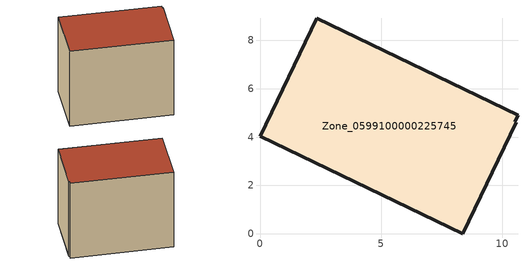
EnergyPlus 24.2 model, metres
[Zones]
Zone_0599100000225745
 floor ground (C_G): 0,4.03 2.35,8.91 10.66,4.9 10.53,4.63 10.58,4.6 8.37,0 z4.8
 wall outside (C_F): 2.35,8.91 0,4.03 8.37,0 10.58,4.6 10.53,4.63 10.66,4.9 2.35,8.91 z4.8:12.69
 roof outside (C_R): 0,4.03 8.37,0 10.58,4.6 10.53,4.63 10.66,4.9 2.35,8.91 z12.69
[BUILDING]
Pand.0599100000225745: North Axis=0; Terrain=City; Loads Convergence Tolerance Value=0.04; Temperature Convergence Tolerance Value=0.4; Solar Distribution=FullExterior; Maximum Number of Warmup Days=25; Minimum Number of Warmup Days=1
[Site:Location]
Rotterdam.The.Hague.AP_ZH_NLD Design_Conditions: Latitude=51.96; Longitude=4.45; Time Zone=1; Elevation=-4.5
[SITE:GROUNDTEMPERATURE:BUILDINGSURFACE]
18, 18, 18, 18, 18, 18, 18, 18, 18, 18, 18, 18
[MATERIAL] Thermal Absorptance=0.9; Solar Absorptance=0.7; Visible Absorptance=0.7
Name | Roughness | Thickness | Conductivity | Density | Specific Heat
G.TI.1992-2005 | MediumSmooth | 0.15 | 0.06 | 540 | 1210
F.TI.1992-2005 | Rough | 0.3 | 0.12 | 1920 | 840
R.TI.1992-2005 | MediumRough | 0.2 | 0.08 | 1500 | 1000
[CONSTRUCTION]
C_G: G.TI.1992-2005
C_F: F.TI.1992-2005
C_R: R.TI.1992-2005
[ZONE]
Zone_0599100000225745: Type=1; Multiplier=1; Ceiling Height=Autocalculate; Volume=Autocalculate; Floor Area=autocalculate; Part of Total Floor Area=Yes
[ZONEINFILTRATION:DESIGNFLOWRATE]
Infil_Zone_0599100000225745: Zone or ZoneList or Space or SpaceList=Zone_0599100000225745; Schedule=AlwaysOn; Design Flow Rate Calculation Method=Flow/Area; Flow Rate per Floor Area=0.0015; Constant Term Coefficient=1; Temperature Term Coefficient=0; Velocity Term Coefficient=0; Velocity Squared Term Coefficient=0
[HVACTEMPLATE:ZONE:IDEALLOADSAIRSYSTEM]
Zone_0599100000225745: Maximum Heating Supply Air Temperature=50; Minimum Cooling Supply Air Temperature=13; Maximum Heating Supply Air Humidity Ratio=0.0156; Minimum Cooling Supply Air Humidity Ratio=0.0077; Heating Limit=NoLimit; Cooling Limit=NoLimit; Dehumidification Control Type=ConstantSensibleHeatRatio; Cooling Sensible Heat Ratio=0.7; Dehumidification Setpoint=60; Humidification Control Type=None; Humidification Setpoint=30; Outdoor Air Method=None; Outdoor Air Flow Rate per Person=0.00944; Outdoor Air Flow Rate per Zone Floor Area=0; Outdoor Air Flow Rate per Zone=0; Demand Controlled Ventilation Type=None; Outdoor Air Economizer Type=NoEconomizer; Heat Recovery Type=None; Sensible Heat Recovery Effectiveness=0.7; Latent Heat Recovery Effectiveness=0.65
[ZONECONTROL:THERMOSTAT]
ThermostatControl_Zone_0599100000225745: Zone or ZoneList=Zone_0599100000225745; Control Type Schedule=DualSetpointControlType; Control 1=Thermostat_Zone_0599100000225745; Temperature Difference Between Cutout And Setpoint=0
[THERMOSTATSETPOINT:DUALSETPOINT]
Thermostat_Zone_0599100000225745: Heating Setpoint Temperature Schedule=HeatingSetpoint_Zone_0599100000225745; Cooling Setpoint Temperature Schedule=CoolingSetpoint_Zone_0599100000225745
[SCHEDULE:COMPACT]
HeatingSetpoint_Zone_0599100000225745: Through: 12/31, For: AllDays, Until: 24:00, 21
CoolingSetpoint_Zone_0599100000225745: Through: 12/31, For: AllDays, Until: 24:00, 24
DualSetpointControlType: Through: 12/31, For: AllDays, Until: 24:00, 4
AlwaysOn: Through: 12/31, For: AllDays, Until: 24:00, 1
